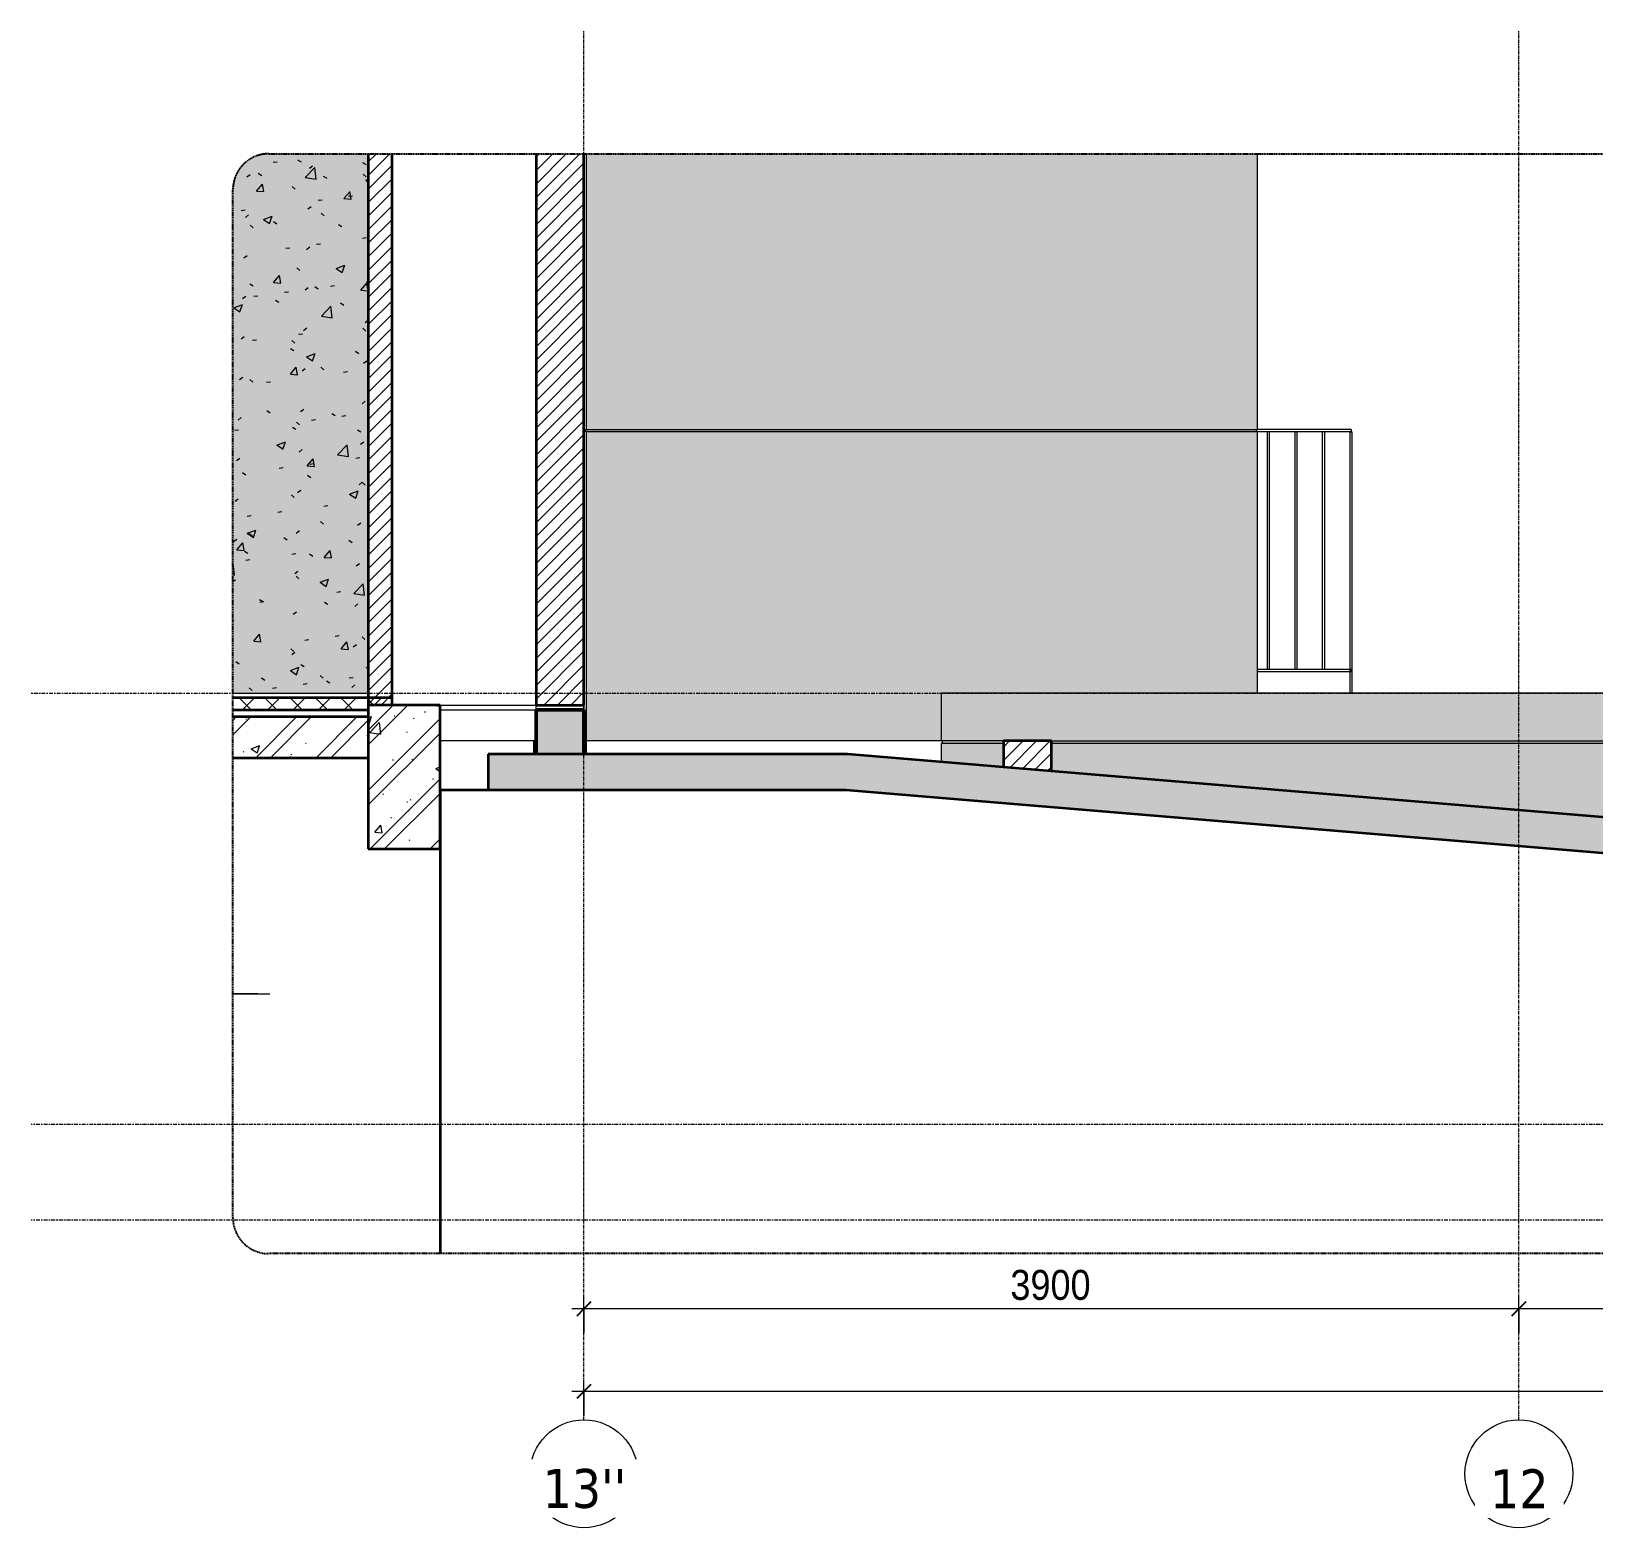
# Model space of a CAD drawing. Header units: millimetres. Extents: x 46404 to 154333, y -1327 to 55734.
# Drawn here: x 137442 to 143961, y -1283 to 4961 of the extents above; entities that cross this region are included whole.
import ezdxf

# ---------------------------------------------------------------- set-up
doc = ezdxf.new("R2010")
doc.units = ezdxf.units.MM
for name, pattern in [('Centre', [31.75, 6.35, -4.7625, 15.875, -4.7625]), ('Grid Line', [22.225, 12.7, -3.175, 3.175, -3.175]), ('Hidden', [7.14375, 4.7625, -2.38125])]:
    doc.linetypes.add(name, pattern=pattern)
for name, color, linetype, lineweight in [('0-2', 10, 'Continuous', 5), ('A-ANNO-DIMS', 211, 'Continuous', 9), ('A-ANNO-DIMS-50', 211, 'Continuous', 9), ('A-DETL-GENF', 92, 'Continuous', 18), ('A-DETL-GENF-1', 9, 'Continuous', 18), ('A-DETL-GENF-3', 92, 'Hidden', 25), ('A-DETL-MEDM', 33, 'Continuous', 35), ('A-FLOR-FNSH-1', 7, 'Continuous', 35), ('A-FLOR-HRAL', 11, 'Continuous', 18), ('A-FLOR-LEVL-2', 51, 'Centre', 9), ('A-FLOR-PATT-1', 253, 'Continuous', 18), ('A-FLOR-PATT-2', 8, 'Continuous', 18), ('A-WALL', 113, 'Continuous', 18), ('A-WALL-2', 7, 'Continuous', 35), ('A-WALL-FNSH-1', 253, 'Continuous', 18), ('A-WALL-FNSH-2', 250, 'Continuous', 18), ('A-WALL-PATT-2', 111, 'Continuous', 18), ('A-WALL-PATT-3', 10, 'Continuous', 5), ('A-WALL-PATT-4', 254, 'Continuous', 5), ('A-WALL-PATT-5', 9, 'Continuous', 18), ('E-LITE-EQPM', 33, 'Continuous', 18), ('I-WALL', 2, 'Continuous', 18), ('S-BEAM-1', 254, 'Continuous', 5), ('S-BEAM-2', 250, 'Continuous', 18), ('S-BEAM-3', 50, 'Continuous', 50), ('S-COLS-3', 250, 'Continuous', 18), ('S-GRID-1', 1, 'Grid Line', 9), ('S-GRID-IDEN', 1, 'Continuous', 9)]:
    doc.layers.add(name, color=color, linetype=linetype, lineweight=lineweight)
doc.styles.add('Tahoma_B', font='tahomabd.ttf', dxfattribs={"height": 162.5})
doc.styles.add('UTM Avo', font='', dxfattribs={"width": 0.9, "height": 125})
doc.styles.get('UTM Avo').set_extended_font_data('UTM Avo')
doc.dimstyles.new('1_Dim_chi_tiet_2_5', dxfattribs={"dimscale": 304.8, "dimtxt": 124.912619, "dimasz": 0.19685, "dimexe": 0.164042, "dimexo": 0.0625, "dimgap": 0.016404, "dimtad": 1, "dimdec": 0, "dimrnd": 5, "dimzin": 0, "dimdsep": 46, "dimtxsty": 'UTM Avo', "dimblk1": 'OBLIQUE', "dimblk2": 'OBLIQUE', "dimsah": 1, "dimcen": 0.09, "dimdle": 0.164042, "dimazin": 0, "dimtfac": 1, "dimtdec": 4, "dimtix": 1, "dimtmove": 0, "dimatfit": 3, "dimfxl": 0.328084, "dimfxlon": 1, "dimtvp": 1, "dimtolj": 1, "dimtzin": 0, "dimarcsym": 2})
pattern_1 = [(50, (-106564.9, 15725), (364.368, -31.8783), [38.1, -419.1]), (355, (-106564.9, 15725), (-70.486, 382.113), [30.48, -335.28]), (100.451, (-106534.54, 15722.34), (293.885, 350.2334), [32.38, -356.18]), (46.184, (-106564.9, 15826.6), (542.158, -84.086), [57.15, -628.65]), (96.636, (-106519.7, 15819.6), (474.805, 494.855), [48.57, -534.27]), (351.184, (-106564.9, 15826.6), (474.81, 494.85), [45.72, -502.92]), (21, (-106514.1, 15801.2), (303.2285, -204.5305), [38.1, -419.1]), (326, (-106514.1, 15801.2), (123.604, 368.376), [30.48, -335.28]), (71.451, (-106488.83, 15784.16), (426.834, 163.843), [32.38, -356.18]), (37.5, (-106564.9, 15725), (6.1766, 169.1102), [3.353, -327.863, 3.353, -337.007, -336.55]), (37.5, (-106564.9, 15725), (6.1766, 169.1102), [-671.576, 3.353, -333.197]), (7.5, (-106564.9, 15725), (133.6389, 200.3615), [3.353, -190.703, 3.353, -320.243, -128.27]), (7.5, (-106564.9, 15725), (133.6389, 200.3615), [-517.652, 3.353, -124.917]), (327.5, (-106678.19, 15725), (271.1818, -11.4584), [3.353, -123.647, 3.353, -392.887, -525.78]), (327.5, (-106678.19, 15725), (271.1818, -11.4584), [-523.24, 3.353, -522.427]), (317.5, (-106728.99, 15725), (296.2585, 50.853), [3.353, -161.747, 3.353, -259.791, -373.38]), (317.5, (-106728.99, 15725), (296.2585, 50.853), [-428.244, 3.353, -370.027]), (45, (-106564.9, 15725), (-125.7236, 125.7236), []), (45, (-106564.9, 15915.5), (-125.7236, 125.7236), [])]
pattern_2 = [(45, (145236.05, 15725), (-28.28427, 28.28427), [])]
pattern_3 = [(50, (145236.05, 15725), (364.368, -31.8783), [38.1, -419.1]), (355, (145236.05, 15725), (-70.486, 382.113), [30.48, -335.28]), (100.451, (145266.4, 15722.34), (293.885, 350.233), [32.38, -356.18]), (46.184, (145236.05, 15826.6), (542.158, -84.086), [57.15, -628.65]), (96.636, (145281.23, 15819.6), (474.805, 494.855), [48.57, -534.27]), (351.184, (145236.05, 15826.6), (474.81, 494.85), [45.72, -502.92]), (21, (145286.85, 15801.2), (303.2285, -204.5305), [38.1, -419.1]), (326, (145286.85, 15801.2), (123.604, 368.376), [30.48, -335.28]), (71.451, (145312.12, 15784.16), (426.834, 163.843), [32.38, -356.18]), (37.5, (145236.05, 15725), (6.1766, 169.1102), [3.353, -327.863, 3.353, -337.007, -336.55]), (37.5, (145236.05, 15725), (6.1766, 169.1102), [-671.576, 3.353, -333.197]), (7.5, (145236.05, 15725), (133.6389, 200.3615), [3.353, -190.703, 3.353, -320.243, -128.27]), (7.5, (145236.05, 15725), (133.6389, 200.3615), [-517.652, 3.353, -124.917]), (327.5, (145122.77, 15725), (271.1818, -11.4584), [3.353, -123.647, 3.353, -392.887, -525.78]), (327.5, (145122.77, 15725), (271.1818, -11.4584), [-523.24, 3.353, -522.427]), (317.5, (145071.97, 15725), (296.2585, 50.853), [3.353, -161.747, 3.353, -259.791, -373.38]), (317.5, (145071.97, 15725), (296.2585, 50.853), [-428.244, 3.353, -370.027]), (45, (145236.05, 15725), (-125.7236, 125.7236), []), (45, (145236.05, 15915.5), (-125.7236, 125.7236), [])]

# ---------------------------------------------------------------- blocks, each defined once
blk = doc.blocks.new('NCV_TKTC_KET CAU_rvt-6-TKCS_RAMP NKT 2 - MẶT CẮT 2')
at = {"layer": 'A-FLOR-PATT-1'}
h = blk.add_hatch(dxfattribs=at)
h.set_pattern_fill('FP_44', color=256, style=0, pattern_type=2)
h.set_pattern_definition(pattern_1)
h.paths.add_polyline_path([(-113517.3, 1930), (-112952.6, 1930), (-112952.6, 2100), (-113517.3, 2100), (-113517.3, 1961.4)])
h = blk.add_hatch(dxfattribs=at)
h.set_pattern_fill('FP_44', color=256, style=0, pattern_type=2)
h.set_pattern_definition(pattern_1)
h.paths.add_polyline_path([(-113517.3, 1930), (-112952.6, 1930), (-112952.6, 2100), (-113517.3, 2100), (-113517.3, 1961.4)])
h = blk.add_hatch(dxfattribs=at)
h.set_pattern_fill('FP_44', color=256, style=0, pattern_type=2)
h.set_pattern_definition(pattern_1)
h.paths.add_polyline_path([(-101752.6, 1178.3), (-101752.6, 1180.8), (-101928.9, 1192.9), (-101753.9, 1178.3)])
h = blk.add_hatch(dxfattribs=at)
h.set_pattern_fill('FP_44', color=256, style=0, pattern_type=2)
h.set_pattern_definition(pattern_1)
h.paths.add_polyline_path([(-101752.6, 1178.3), (-101752.6, 1180.8), (-101928.9, 1192.9), (-101753.9, 1178.3)])
h = blk.add_hatch(dxfattribs=at)
h.set_pattern_fill('FP_44', color=256, style=0, pattern_type=2)
h.set_pattern_definition(pattern_1)
h.paths.add_polyline_path([(-101752.6, 1178.3), (-100452.6, 1178.3), (-100452.6, 1180.8), (-101752.6, 1180.8)])
h = blk.add_hatch(dxfattribs=at)
h.set_pattern_fill('FP_44', color=256, style=0, pattern_type=2)
h.set_pattern_definition(pattern_1)
h.paths.add_polyline_path([(-101752.6, 1178.3), (-100452.6, 1178.3), (-100452.6, 1180.8), (-101752.6, 1180.8)])
at = {"layer": 'A-WALL-PATT-5'}
h = blk.add_hatch(dxfattribs=at)
h.set_pattern_fill('FP_44', color=256, style=0, pattern_type=2)
h.set_pattern_definition(pattern_1)
h.paths.add_polyline_path([(-107752.6, -139.2), (-107462.6, -139.2), (-107462.6, 500), (-107752.6, 500)])
h = blk.add_hatch(dxfattribs=at)
h.set_pattern_fill('FP_44', color=256, style=0, pattern_type=2)
h.set_pattern_definition(pattern_1)
h.paths.add_polyline_path([(-107752.6, -139.2), (-107462.6, -139.2), (-107462.6, 500), (-107752.6, 500)])
at = {"layer": 'S-BEAM-1'}
blk.add_hatch(color=256, dxfattribs=at).paths.add_polyline_path([(-112052.6, 1945), (-112052.6, 2130), (-112252.6, 2130), (-112252.6, 1945)])
at = {"layer": 'A-FLOR-FNSH-1'}
for p, q in [((-112952.6, 2100), (-113517.3, 2100)), ((-113517.3, 1930), (-112952.6, 1930)), ((-101752.6, 1180.8), (-101928.9, 1192.9)), ((-101752.6, 1178.3), (-101752.6, 1180.8)), ((-100452.6, 1180.8), (-101752.6, 1180.8)), ((-101752.6, 1180.8), (-101752.6, 1178.3)), ((-100452.6, 1178.3), (-100452.6, 1180.8))]:
    blk.add_line(p, q, dxfattribs=at)
at = {"layer": 'S-BEAM-2'}
blk.add_line((-112652.6, 2130), (-112252.6, 2130), dxfattribs=at)
at = {"layer": 'S-BEAM-3'}
for p, q in [((-112052.6, 2130), (-112252.6, 2130)), ((-112252.6, 2130), (-112252.6, 1945)), ((-112052.6, 1945), (-112052.6, 2130))]:
    blk.add_line(p, q, dxfattribs=at)
at = {"layer": 'S-COLS-3'}
blk.add_line((-112252.6, 2130), (-112252.6, 2150), dxfattribs=at)
blk = doc.blocks.new('Railing - 10mm-758696-TKCS_RAMP NKT 2 - MẶT CẮT 2')
at = {"layer": 'A-FLOR-HRAL'}
for p, q in [((-108972.6, 3290), (-108972.6, 2300)), ((-108962.6, 2300), (-108962.6, 3290))]:
    blk.add_line(p, q, dxfattribs=at)
blk = doc.blocks.new('Railing - 50 x 10mm-700514-TKCS_RAMP NKT 2 - MẶT CẮT 2')
at = {"layer": 'A-FLOR-HRAL'}
for p, q in [((-108857.564287, 3290), (-108857.564287, 2200)), ((-108857.564287, 3290), (-108847.564287, 3290)), ((-108847.564287, 2200), (-108847.564287, 3290))]:
    blk.add_line(p, q, dxfattribs=at)
blk = doc.blocks.new('Railing - Railing-1839545-TKCS_RAMP NKT 2 - MẶT CẮT 2')
at = {"layer": 'A-FLOR-HRAL'}
for p, q in [((-109242.6, 2300), (-108852.6, 2300)), ((-109242.6, 2290), (-108852.6, 2290)), ((-108852.6, 2300), (-108852.6, 2290))]:
    blk.add_line(p, q, dxfattribs=at)
for name, p in [('Railing - 10mm-758696-TKCS_RAMP NKT 2 - MẶT CẮT 2', (-230, 0)), ('Railing - 10mm-758696-TKCS_RAMP NKT 2 - MẶT CẮT 2', (-115, 0)), ('Railing - 10mm-758696-TKCS_RAMP NKT 2 - MẶT CẮT 2', (0, 0)), ('Railing - 50 x 10mm-700514-TKCS_RAMP NKT 2 - MẶT CẮT 2', (0, 0))]:
    blk.add_blockref(name, p)
blk = doc.blocks.new('Top Rail Type - Top Rail_Internal_-1839552-TKCS_RAMP NKT 2 - MẶT CẮT 2')
at = {"layer": 'A-FLOR-HRAL'}
for p, q in [((-108852.564287, 3300), (-109242.635618, 3300)), ((-108852.564287, 3290), (-109242.635618, 3290)), ((-108852.564287, 3300), (-108852.564287, 3290))]:
    blk.add_line(p, q, dxfattribs=at)
blk = doc.blocks.new('LIC_03 - LIC_03-ĐÈN LED ỐP TRẦN CHỐNG BỤI_ 1x24w_ ÁNH SÁNG TRẮNG 6000k-4362326-TKCS_RAMP NKT 2 - MẶT CẮT 2')
at = {"layer": 'E-LITE-EQPM'}
for p, q in [((-113462.8, 945), (-113517.3, 945)), ((-113517.3, 945), (-113462.8, 945)), ((-113517.3, 945), (-113362.8, 945)), ((-113413.9, 945), (-113517.1, 945)), ((-113517.1, 945), (-113413.9, 945))]:
    blk.add_line(p, q, dxfattribs=at)
blk = doc.blocks.new('BORDER VIEW - BORDER VIEW-2378347-TKCS_RAMP NKT 2 - MẶT CẮT 2')
at = {"layer": 'A-DETL-GENF-3'}
for p, q in [((-113367.3, 4450), (-99842.6, 4450)), ((-113517.3, 10.8), (-113517.3, 4300)), ((-99692.6, 4300), (-99692.6, 10.8)), ((-99842.6, -139.2), (-113367.3, -139.2))]:
    blk.add_line(p, q, dxfattribs=at)
for centre, start, end in [((-113367.3, 4300), 90, 180), ((-99842.6, 4300), 0, 90), ((-113367.3, 10.8), 180, 270), ((-99842.6, 10.8), 270, 0)]:
    blk.add_arc(centre, 150, start, end, dxfattribs=at)
blk = doc.blocks.new('Grid - M_Grid Head - Circle-353313-TKCS_RAMP NKT 2 - MẶT CẮT 2')
at = {"layer": 'S-GRID-IDEN'}
blk.add_circle((-99952.6, -1057.8), 225, dxfattribs=at)
blk = doc.blocks.new('DIMBLOCK28-TKCS_RAMP NKT 2 - MẶT CẮT 2')
at = {"layer": 'A-ANNO-DIMS-50'}
for p, q in [((143648.4, -469.4), (143648.4, -319.4)), ((145848.4, -469.4), (145848.4, -319.4)), ((145848.4, -369.4), (143648.4, -369.4)), ((143648.4, -369.4), (143648.4, -469.4)), ((145848.4, -369.4), (145848.4, -469.4))]:
    blk.add_line(p, q, dxfattribs=at)
at = {"layer": 'A-ANNO-DIMS-50', "lineweight": 25}
for p, q in [((143648.4, -369.4), (143618.4, -399.4)), ((143648.4, -369.4), (143678.4, -339.4)), ((145848.4, -369.4), (145818.4, -399.4)), ((145848.4, -369.4), (145878.4, -339.4))]:
    blk.add_line(p, q, dxfattribs=at)
at = {"layer": 'A-ANNO-DIMS-50', "color": 0, "insert": (144577.2, -207), "char_height": 125, "width": 410.824, "attachment_point": 1, "line_spacing_factor": 1.110334, "style": 'UTM Avo'}
blk.add_mtext('2200', dxfattribs=at)
blk = doc.blocks.new('_Oblique')
at = {"color": 0, "linetype": 'ByBlock', "lineweight": -2}
blk.add_line((-0.5, -0.5), (0.5, 0.5), dxfattribs=at)
blk = doc.blocks.new('DIMBLOCK29-TKCS_RAMP NKT 2 - MẶT CẮT 2')
at = {"layer": 'A-ANNO-DIMS-50'}
for p, q in [((139748.3, -469.4), (139748.3, -319.4)), ((143648.4, -469.4), (143648.4, -319.4)), ((143648.4, -369.4), (139698.3, -369.4)), ((139748.3, -369.4), (139748.3, -469.4)), ((143648.4, -369.4), (143648.4, -469.4))]:
    blk.add_line(p, q, dxfattribs=at)
at = {"layer": 'A-ANNO-DIMS-50', "lineweight": 25}
for p, q in [((139748.3, -369.4), (139718.3, -399.4)), ((139748.3, -369.4), (139778.3, -339.4)), ((143648.4, -369.4), (143618.4, -399.4)), ((143648.4, -369.4), (143678.4, -339.4))]:
    blk.add_line(p, q, dxfattribs=at)
at = {"layer": 'A-ANNO-DIMS-50', "color": 0, "insert": (141527.2, -207), "char_height": 125, "width": 410.824, "attachment_point": 1, "line_spacing_factor": 1.110334, "style": 'UTM Avo'}
blk.add_mtext('3900', dxfattribs=at)
blk = doc.blocks.new('DIMBLOCK30-TKCS_RAMP NKT 2 - MẶT CẮT 2')
at = {"layer": 'A-ANNO-DIMS-50'}
for p, q in [((151898.4, -713.8), (139698.3, -713.8)), ((139748.3, -813.8), (139748.3, -663.8)), ((139748.3, -713.8), (139748.3, -813.8)), ((151848.4, -813.8), (151848.4, -663.8)), ((151848.4, -713.8), (151848.4, -813.8))]:
    blk.add_line(p, q, dxfattribs=at)
at = {"layer": 'A-ANNO-DIMS-50', "lineweight": 25}
for p, q in [((139748.3, -713.8), (139718.3, -743.8)), ((139748.3, -713.8), (139778.3, -683.8)), ((151848.4, -713.8), (151818.4, -743.8)), ((151848.4, -713.8), (151878.4, -683.8))]:
    blk.add_line(p, q, dxfattribs=at)
at = {"layer": 'A-ANNO-DIMS-50', "color": 0, "insert": (145584.4, -551.4), "char_height": 125, "width": 513.53, "attachment_point": 1, "line_spacing_factor": 1.110334, "style": 'UTM Avo'}
blk.add_mtext('12100', dxfattribs=at)

msp = doc.modelspace()

# ---------------------------------------------------------------- hatches: boundary and pattern name
at = {"layer": 'A-DETL-GENF-1'}
h = msp.add_hatch(dxfattribs=at)
h.set_pattern_fill('FP_44', color=256, style=0, pattern_type=2)
h.set_pattern_definition(pattern_3)
h.paths.add_polyline_path([(139148.3, 1550), (139148.3, 2150), (138848.3, 2150), (138848.3, 1550)])
h = msp.add_hatch(dxfattribs=at)
h.set_pattern_fill('FP_44', color=256, style=0, pattern_type=2)
h.set_pattern_definition(pattern_3)
h.paths.add_polyline_path([(151098.3, 778.3), (151348.3, 778.3), (151348.3, 1178.3), (150040.8, 1178.8), (140840.8, 1945), (139348.3, 1945), (139348.3, 1795), (140840.8, 1795), (150040.8, 1028.3), (151098.3, 1028.3), (151098.3, 949.1)])
at = {"layer": 'A-FLOR-PATT-2'}
h = msp.add_hatch(dxfattribs=at)
h.set_pattern_fill('FP_46', color=256, style=0, pattern_type=2)
h.set_pattern_definition([(45, (145236.05, 15725), (-53.033, 53.033), []), (135, (145236.05, 15725), (-53.033, -53.033), [])])
h.paths.add_polyline_path([(138283.7, 2130), (138848.3, 2130), (138848.3, 2150), (138948.4, 2150), (138948.4, 2180), (138283.7, 2180), (138283.7, 2138.6)])
at = {"layer": 'A-WALL-PATT-2'}
h = msp.add_hatch(dxfattribs=at)
h.set_pattern_fill('FP_45', color=256, style=0, pattern_type=2)
h.set_pattern_definition(pattern_2)
h.paths.add_polyline_path([(138948.3, 2150), (138948.3, 4450), (138848.3, 4450), (138848.3, 2150)])
h = msp.add_hatch(dxfattribs=at)
h.set_pattern_fill('FP_45', color=256, style=0, pattern_type=2)
h.set_pattern_definition(pattern_2)
h.paths.add_polyline_path([(139748.3, 2150), (139748.3, 4450), (139548.3, 4450), (139548.3, 2150)])
h = msp.add_hatch(dxfattribs=at)
h.set_pattern_fill('FP_45', color=256, style=0, pattern_type=2)
h.set_pattern_definition(pattern_2)
h.paths.add_polyline_path([(141698.4, 1874.1), (141698.4, 2000), (141498.4, 2000), (141498.4, 1890.7), (141665.9, 1876.8)])
at = {"layer": 'A-WALL-PATT-3'}
h = msp.add_hatch(color=256, dxfattribs=at)
h.paths.add_polyline_path([(141238.3, 2000), (141238.3, 2200), (142558.3, 2200), (142558.3, 3290), (139758.3, 3290), (139758.3, 2000), (141080.7, 2000)])
h.paths.add_polyline_path([(142558.3, 3300), (142558.3, 4450), (139758.3, 4450), (139758.3, 3300), (141665.9, 3300)])
msp.add_hatch(color=256, dxfattribs=at).paths.add_polyline_path([(139914.3, 3290), (142554.3, 3290), (142554.3, 3300), (139754.3, 3300), (139754.3, 3290), (139758.3, 3290)])
at = {"layer": 'A-WALL-PATT-4'}
h = msp.add_hatch(color=256, dxfattribs=at)
h.paths.add_polyline_path([(150048.3, 1230.8), (150058.3, 1230.8), (150058.3, 1990), (141698.4, 1990), (141698.4, 1874.1), (146423.7, 1480.3), (150047.1, 1230.9)])
h.paths.add_polyline_path([(141498.4, 1890.7), (141498.4, 1990), (141238.3, 1990), (141238.3, 1912.4), (141248.3, 1911.6)])
h.paths.add_polyline_path([(146920.8, 2000), (150058.3, 2000), (150058.3, 2200), (141238.3, 2200), (141238.3, 2000), (145169.2, 2000)])
h = msp.add_hatch(color=256, dxfattribs=at)
h.paths.add_polyline_path([(143417.5, 1990), (150054.3, 1990), (150054.3, 2000), (141698.4, 2000), (141698.4, 1990)])
h.paths.add_polyline_path([(141248.3, 1990), (141498.4, 1990), (141498.4, 2000), (141242.3, 2000), (141242.3, 1990)])
at = {"layer": 'A-WALL-PATT-5'}
h = msp.add_hatch(dxfattribs=at)
h.set_pattern_fill('FP_49', color=256, style=0, pattern_type=2)
h.set_pattern_definition([(50, (145236.05, 15725), (364.368, -31.878), [38.1, -419.1]), (355, (145236.05, 15725), (-70.486, 382.113), [30.48, -335.28]), (100.451, (145266.4, 15722.34), (293.885, 350.233), [32.38, -356.18]), (46.184, (145236.05, 15826.6), (542.158, -84.086), [57.15, -628.65]), (96.636, (145281.23, 15819.6), (474.805, 494.855), [48.57, -534.27]), (351.184, (145236.05, 15826.6), (474.81, 494.85), [45.72, -502.92]), (21, (145286.85, 15801.2), (303.2285, -204.5305), [38.1, -419.1]), (326, (145286.85, 15801.2), (123.604, 368.376), [30.48, -335.28]), (71.451, (145312.12, 15784.16), (426.834, 163.843), [32.38, -356.18]), (37.5, (145236.05, 15725), (6.1766, 169.1102), [16.764, -314.452, 16.764, -323.596, -336.55]), (37.5, (145236.05, 15725), (6.1766, 169.1102), [-671.576, 16.764, -319.786]), (7.5, (145236.05, 15725), (133.6389, 200.3615), [16.764, -177.292, 16.764, -306.832, -128.27]), (7.5, (145236.05, 15725), (133.6389, 200.3615), [-517.652, 16.764, -111.506]), (327.5, (145122.77, 15725), (271.1818, -11.4584), [16.764, -110.236, 16.764, -379.476, -525.78]), (327.5, (145122.77, 15725), (271.1818, -11.4584), [-523.24, 16.764, -509.016]), (317.5, (145071.97, 15725), (296.2585, 50.853), [16.764, -148.336, 16.764, -246.38, -373.38]), (317.5, (145071.97, 15725), (296.2585, 50.853), [-428.244, 16.764, -356.616])])
h.paths.add_polyline_path([(138283.7, 2200), (138848.3, 2200), (138848.3, 4450), (138433.7, 4450), (138394.9, 4444.9), (138358.7, 4429.9), (138327.6, 4406.1), (138303.8, 4375), (138288.8, 4338.8), (138283.7, 4300), (138283.7, 3322.5)])
h = msp.add_hatch(dxfattribs=at)
h.set_pattern_fill('FP_50', color=256, style=0, pattern_type=2)
h.set_pattern_definition([(37.5, (145236.05, 15725), (-1.60031, 48.94136), [1.676, -36.932, 1.676, -41.504, -41.275]), (37.5, (145236.05, 15725), (-1.60031, 48.94136), [-81.788, 1.676, -39.599]), (7.5, (145236.05, 15725), (44.9521, 71.68268), [1.676, -19.152, 1.676, -33.122, -13.335]), (7.5, (145236.05, 15725), (44.9521, 71.68268), [-55.626, 1.676, -11.659]), (327.5, (145204.81, 15725), (79.09879, 0.14376), [1.676, -11.024, 1.676, -44.044, -59.69]), (327.5, (145204.81, 15725), (79.09879, 0.14376), [-58.42, 1.676, -58.014]), (317.5, (145204.81, 15725), (76.3552, 22.29306), [1.676, -4.674, 1.676, -28.296, -34.29]), (317.5, (145204.81, 15725), (76.3552, 22.29306), [-36.322, 1.676, -32.614])])
h.paths.add_polyline_path([(138283.7, 2200), (138848.3, 2200), (138848.3, 4450), (138433.7, 4450), (138394.9, 4444.9), (138358.7, 4429.9), (138327.6, 4406.1), (138303.8, 4375), (138288.8, 4338.8), (138283.7, 4300), (138283.7, 3322.5)])

# ---------------------------------------------------------------- linework, layer by layer
at = {"layer": 'A-DETL-MEDM'}
for p, q in [((139148.3, 2150), (138848.3, 2150)), ((138848.3, 2150), (138848.3, 1550)), ((139148.3, 1550), (139148.3, 2150)), ((139348.3, 1945), (139348.3, 1795)), ((140847.1, 1945), (139348.3, 1945)), ((150047.1, 1178.3), (140847.1, 1945)), ((140840.8, 1795), (139148.4, 1795)), ((139148.4, 1795), (139148.4, -139.2)), ((144148.4, 1519.4), (140840.8, 1795)), ((138848.3, 1550), (139148.3, 1550))]:
    msp.add_line(p, q, dxfattribs=at)
at = {"layer": 'A-FLOR-FNSH-1'}
for p, q in [((138948.4, 2180), (138283.7, 2180)), ((138948.4, 2150), (138948.4, 2180)), ((138283.7, 2130), (138848.3, 2130))]:
    msp.add_line(p, q, dxfattribs=at)
at = {"layer": 'A-FLOR-LEVL-2'}
for p, q in [((137442.5, 2200), (152634.5, 2200)), ((152634.5, 400), (137442.5, 400)), ((151999.5, 0), (137442.5, 0))]:
    msp.add_line(p, q, dxfattribs=at)
at = {"layer": 'A-WALL'}
for p, q in [((142558.3, 3300), (142558.3, 4450)), ((139758.3, 3300), (142558.3, 3300)), ((142558.3, 3290), (139758.3, 3290)), ((142554.3, 3290), (142554.3, 3300)), ((142558.3, 2200), (142558.3, 3290)), ((150058.3, 2200), (141238.3, 2200)), ((141238.3, 2200), (141238.3, 2000)), ((139148.3, 2150), (139548.3, 2150)), ((139538.3, 2000), (139148.3, 2000)), ((141498.4, 2000), (139758.3, 2000)), ((141498.4, 1990), (141238.3, 1990)), ((141238.3, 1990), (141238.3, 1912.4)), ((141242.3, 2000), (141242.3, 1990)), ((141698.4, 2000), (150058.3, 2000)), ((150058.3, 1990), (141698.4, 1990))]:
    msp.add_line(p, q, dxfattribs=at)
at = {"layer": 'A-WALL-2'}
for p, q in [((138848.3, 4450), (138848.3, 2150)), ((138948.3, 2150), (138948.3, 4450)), ((139548.3, 4450), (139548.3, 2150)), ((139748.3, 2150), (139748.3, 4450)), ((139548.3, 2150), (139748.3, 2150)), ((141498.4, 2000), (141498.4, 1890.7)), ((141698.4, 2000), (141498.4, 2000)), ((141698.4, 1874.1), (141698.4, 2000))]:
    msp.add_line(p, q, dxfattribs=at)
at = {"layer": 'A-WALL-FNSH-1'}
for p, q in [((139748.3, 4450), (139748.3, 1945)), ((139758.3, 3300), (139758.3, 4450)), ((139754.3, 3290), (139754.3, 3300)), ((139754.3, 3300), (139758.3, 3300)), ((139758.3, 3290), (139754.3, 3290)), ((139758.3, 1945), (139758.3, 3290))]:
    msp.add_line(p, q, dxfattribs=at)
at = {"layer": 'A-WALL-FNSH-2'}
for p, q in [((139548.3, 2000), (139538.3, 2000)), ((139538.3, 2000), (139538.3, 1945)), ((139548.3, 1945), (139548.3, 2000))]:
    msp.add_line(p, q, dxfattribs=at)
at = {"layer": 'I-WALL'}
msp.add_line((138283.7, 2200), (138838.3, 2200), dxfattribs=at)
at = {"layer": 'S-GRID-1'}
for p, q in [((139748.3, 3711.2), (139748.3, 4961.2)), ((143648.4, 3711.2), (143648.4, 4961.2)), ((139748.3, 417.2), (139748.3, 3711.2)), ((143648.4, 417.2), (143648.4, 3711.2)), ((139748.3, -832.8), (139748.3, 417.2)), ((143648.4, -832.8), (143648.4, 417.2))]:
    msp.add_line(p, q, dxfattribs=at)

# ---------------------------------------------------------------- block references
at = {"layer": '0-2'}
msp.add_blockref('NCV_TKTC_KET CAU_rvt-6-TKCS_RAMP NKT 2 - MẶT CẮT 2', (251801, 0), dxfattribs=at)
at = {"layer": 'A-DETL-GENF'}
msp.add_blockref('BORDER VIEW - BORDER VIEW-2378347-TKCS_RAMP NKT 2 - MẶT CẮT 2', (251801, 0), dxfattribs=at)
at = {"layer": 'A-FLOR-HRAL'}
for name in ['Top Rail Type - Top Rail_Internal_-1839552-TKCS_RAMP NKT 2 - MẶT CẮT 2', 'Railing - Railing-1839545-TKCS_RAMP NKT 2 - MẶT CẮT 2']:
    msp.add_blockref(name, (251801, 0), dxfattribs=at)
at = {"layer": 'E-LITE-EQPM'}
msp.add_blockref('LIC_03 - LIC_03-ĐÈN LED ỐP TRẦN CHỐNG BỤI_ 1x24w_ ÁNH SÁNG TRẮNG 6000k-4362326-TKCS_RAMP NKT 2 - MẶT CẮT 2', (251801, 0), dxfattribs=at)
at = {"layer": 'S-GRID-IDEN'}
for p in [(239700.9, 0), (243601, 0)]:
    msp.add_blockref('Grid - M_Grid Head - Circle-353313-TKCS_RAMP NKT 2 - MẶT CẮT 2', p, dxfattribs=at)

# ---------------------------------------------------------------- dimensions: what is measured, and where the dimension line sits
at = {"layer": 'A-ANNO-DIMS'}
for base, p1, p2, override, picture, middle in [((139748.3, -369.4), (143648.4, -469.4), (139748.3, -469.4), {"dimpost": '<>', "dimfxl": 3900.071331}, 'DIMBLOCK29-TKCS_RAMP NKT 2 - MẶT CẮT 2', (141698.4, -299.7)), ((143648.4, -369.4), (145848.4, -469.4), (143648.4, -469.4), {"dimpost": '<>', "dimfxl": 2200}, 'DIMBLOCK28-TKCS_RAMP NKT 2 - MẶT CẮT 2', (144748.4, -299.7)), ((139748.3, -713.8), (151848.4, -813.8), (139748.3, -813.8), {"dimpost": '<>', "dimfxl": 12100.071331}, 'DIMBLOCK30-TKCS_RAMP NKT 2 - MẶT CẮT 2', (145798.4, -644.1))]:
    dim = msp.add_linear_dim(base=base, p1=p1, p2=p2, dimstyle='1_Dim_chi_tiet_2_5', override=override, dxfattribs=at)
    dim.commit()
    dim.dimension.update_dxf_attribs({"geometry": picture, "text_midpoint": middle})

# ---------------------------------------------------------------- next in the draw order: texts
at = {"layer": 'S-GRID-IDEN', "char_height": 162.5, "attachment_point": 5, "line_spacing_factor": 0.996129, "style": 'Tahoma_B', "bg_fill": 3, "box_fill_scale": 1.25, "bg_fill_color": 256, "bg_fill_true_color": 13158600, "bg_fill_transparency": 0}
for s, insert, width in [("\\pt634.99962,1269.99925,1905.0005,2540.00013,3174.99975,3809.99937,4445.00062,5080.00025,5714.99987,6349.9995,6985.00075,7620.00037,8255,8889.99962,9524.99925,10160.0005,10795.00013,11429.99975,12064.99938,12700.00063,13335.00025,13969.99988,14604.9995,15240.00075,15875.00038,16510,17144.99963,17779.99925,18415.0005,19050.00013,19684.99975,20319.99938;13''", (139750.4, -1120.2), 407), ('\\pt634.99962,1269.99925,1905.0005,2540.00013,3174.99975,3809.99937,4445.00062,5080.00025,5714.99987,6349.9995,6985.00075,7620.00037,8255,8889.99962,9524.99925,10160.0005,10795.00013,11429.99975,12064.99938,12700.00063,13335.00025,13969.99988,14604.9995,15240.00075,15875.00038,16510,17144.99963,17779.99925,18415.0005,19050.00013,19684.99975,20319.99938;12', (143650.5, -1120.2), 288)]:
    msp.add_mtext(s, dxfattribs=dict(at, insert=insert, width=width))

doc.saveas('drawing.dxf')
